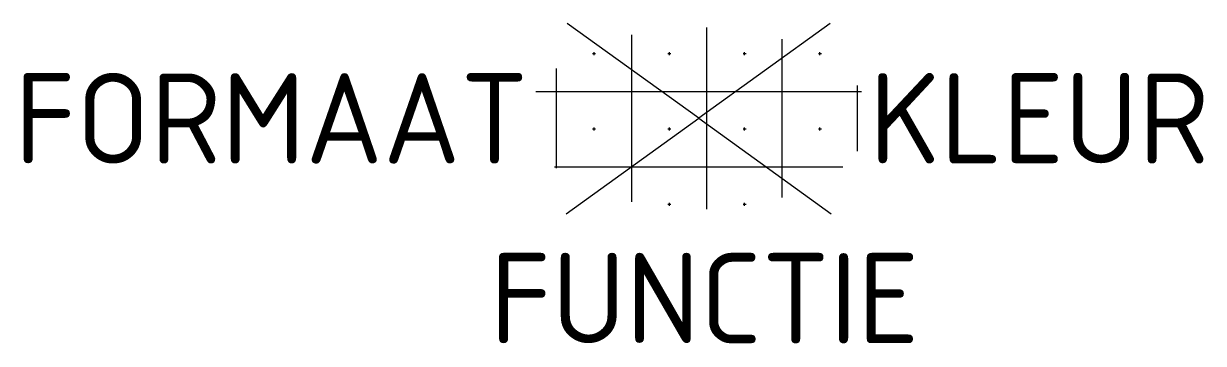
# Model space of a CAD drawing. Extents: x -13.5 to 10.1, y -4.5 to 1.9.
import ezdxf
from ezdxf.enums import TextEntityAlignment as Align

# ---------------------------------------------------------------- set-up
doc = ezdxf.new("R2010")
doc.units = 0
doc.styles.add('NLCS-ISO', font='NLCS-ISO.ttf')

msp = doc.modelspace()

# ---------------------------------------------------------------- linework, layer by layer
at = {"ltscale": 0.1}
for p, q in [((-1.335, -1.665), (-1.335, 1.665)), ((0.165, -1.808), (0.165, 1.808)), ((1.665, -1.578), (1.665, 1.578)), ((-2.835, -0.996), (-2.835, 0.996)), ((-3.243, 0.536), (3.243, 0.536)), ((3.165, -0.655), (3.165, 0.655)), ((-2.873, -0.964), (2.873, -0.964))]:
    msp.add_line(p, q, dxfattribs=at)
for p, q in [((-2.056, 1.286), (-2.114, 1.286)), ((-2.085, 1.256), (-2.085, 1.315)), ((-0.556, 1.286), (-0.614, 1.286)), ((-0.585, 1.256), (-0.585, 1.315)), ((0.944, 1.286), (0.886, 1.286)), ((0.915, 1.256), (0.915, 1.315)), ((2.444, 1.286), (2.386, 1.286)), ((2.415, 1.256), (2.415, 1.315)), ((-2.056, -0.214), (-2.114, -0.214)), ((-2.085, -0.244), (-2.085, -0.185)), ((-0.556, -0.214), (-0.614, -0.214)), ((-0.585, -0.244), (-0.585, -0.185)), ((0.944, -0.214), (0.886, -0.214)), ((0.915, -0.244), (0.915, -0.185)), ((2.444, -0.214), (2.386, -0.214)), ((2.415, -0.244), (2.415, -0.185)), ((-0.556, -1.714), (-0.614, -1.714)), ((-0.585, -1.744), (-0.585, -1.685)), ((0.944, -1.714), (0.886, -1.714)), ((0.915, -1.744), (0.915, -1.685))]:
    msp.add_line(p, q)
at = {"ltscale": 0.1, "flags": 128}
for points in [[(-2.64, -1.9), (0, 0), (-2.622, 1.888)], [(2.622, 1.888), (0, 0), (2.64, -1.9)]]:
    msp.add_lwpolyline(points, dxfattribs=at)

# ---------------------------------------------------------------- texts
at = {"style": 'NLCS-ISO'}
msp.add_attdef('FORMAAT', text='30x30', height=1.8, dxfattribs=at).set_placement((-3.395, 0), align=Align.MIDDLE_RIGHT)
msp.add_attdef('KLEUR', text='G', height=1.8, dxfattribs=at).set_placement((3.395, 0), align=Align.MIDDLE_LEFT)
at = {"style": 'NLCS-ISO', "flags": 1}
msp.add_attdef('FUNCTIE', text='', height=1.8, dxfattribs=at).set_placement((0.116, -3.585), align=Align.MIDDLE_CENTER)

doc.saveas('drawing.dxf')
